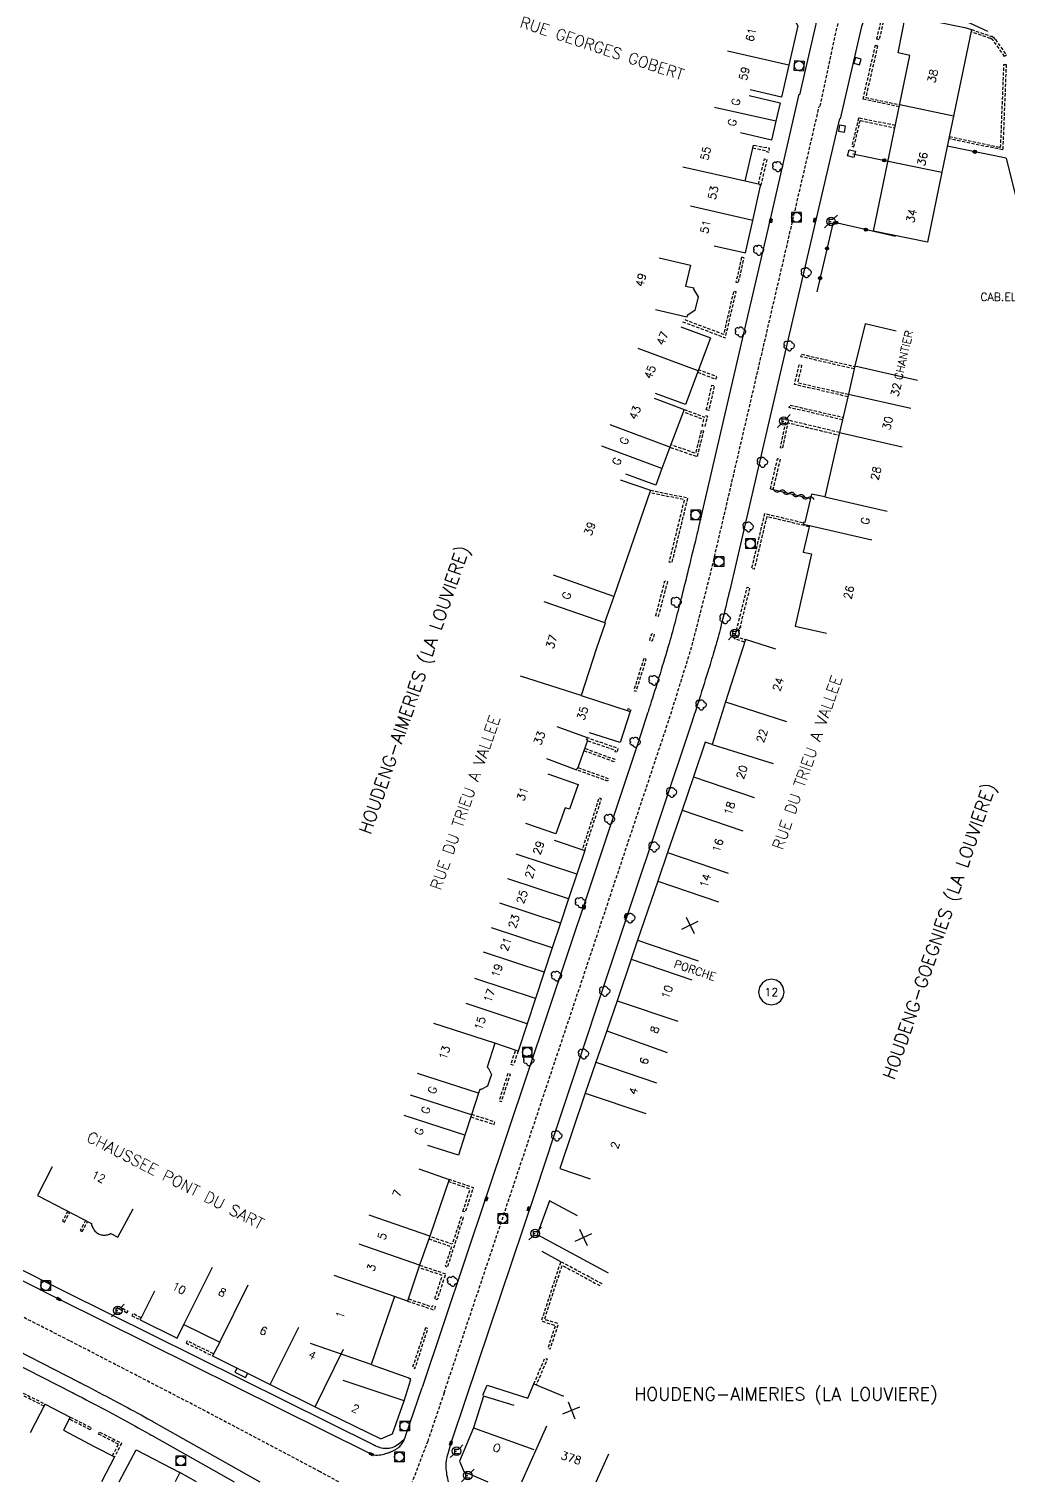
# Model space of a CAD drawing. Header units: millimetres. Extents: x 134000 to 135000, y 131000 to 132000.
# Drawn here: x 134510.8 to 134663.8, y 131000 to 131226.9 of the extents above; entities that cross this region are included whole.
import ezdxf
from ezdxf.enums import TextEntityAlignment as Align

# ---------------------------------------------------------------- set-up
doc = ezdxf.new("R2010")
doc.units = ezdxf.units.MM
doc.linetypes.add('DASHED', pattern=[0.75, 0.5, -0.25])
doc.layers.get('0').update_dxf_attribs({"linetype": 'CONTINUOUS'})
for name, color, linetype in [('W0001', 6, 'DASHED'), ('W0008', 7, 'CONTINUOUS'), ('W0100', 7, 'CONTINUOUS'), ('W0112', 1, 'DASHED'), ('W0300', 7, 'CONTINUOUS'), ('W0310', 3, 'CONTINUOUS'), ('W0322', 7, 'CONTINUOUS'), ('W0400', 7, 'CONTINUOUS'), ('W0420', 7, 'CONTINUOUS'), ('W0471', 7, 'CONTINUOUS'), ('W0980', 7, 'CONTINUOUS'), ('W0984', 7, 'CONTINUOUS'), ('W0989', 7, 'CONTINUOUS'), ('W0991', 7, 'CONTINUOUS'), ('W1102', 7, 'CONTINUOUS')]:
    doc.layers.add(name, color=color, linetype=linetype)
doc.styles.get("Standard").update_dxf_attribs({"font": 'romans.shx', "width": 0.85})

# ---------------------------------------------------------------- blocks, each defined once
blk = doc.blocks.new('T400')
for p, q in [((-0.15, 0.3), (0.15, 0.3)), ((-0.15, -0.25), (-0.15, 0.3)), ((-0.15, 0.15), (0.15, 0.15)), ((-0.15, 0), (0.15, 0)), ((0.15, 0.3), (0.15, -0.25)), ((-0.15, -0.15), (0.15, -0.15)), ((-0.15, -0.25), (-0.15, -0.3)), ((-0.15, -0.3), (0.15, -0.3)), ((0.15, -0.3), (0.15, -0.25))]:
    blk.add_line(p, q)
blk = doc.blocks.new('T420')
for p, q in [((0.75, 0.75), (-0.75, 0.75)), ((-0.75, 0.75), (-0.75, -0.75)), ((0.75, 0.75), (0.75, -0.75)), ((0.75, -0.75), (-0.75, -0.75))]:
    blk.add_line(p, q)
blk.add_ellipse((0, 0), major_axis=(-0.53, 0.53), ratio=1, start_param=3.926991, end_param=10.210176)
blk = doc.blocks.new('T471')
for p, q in [((-0.333334, 0.333334), (-0.333334, -0.333334)), ((-0.333334, 0.333334), (0.333334, 0.333334)), ((-0.333334, 0), (0, 0)), ((0.500001, 0.500001), (1.000002, 1.000002)), ((-0.500001, -0.500001), (-1.000002, -1.000002)), ((-0.333334, -0.333334), (0.333334, -0.333334))]:
    blk.add_line(p, q)
blk.add_ellipse((0, 0), major_axis=(0.471405, 0.471405), ratio=1, start_param=5.4977871438, end_param=11.780972451)
blk = doc.blocks.new('t310o')
at = {"color": 0, "linetype": 'Continuous'}
for centre, start, end in [((-0.5, 0.38), 216.8699, 323.1304), ((0.5, -0.37), 36.8699, 143.1303)]:
    blk.add_arc(centre, 0.625, start, end, dxfattribs=at)
blk = doc.blocks.new('t112o')
at = {"color": 0, "linetype": 'Continuous'}
for p, q in [((-0.5, 0.5), (0.5, 0.5)), ((-0.5, -0.5), (-0.5, 0.5)), ((0.5, 0.5), (0.5, -0.5)), ((0.5, -0.5), (-0.5, -0.5))]:
    blk.add_line(p, q, dxfattribs=at)
blk = doc.blocks.new('t322o')
at = {"color": 0, "linetype": 'Continuous'}
for radius in [0.25, 0.15]:
    blk.add_circle((0, 0), radius, dxfattribs=at)
blk = doc.blocks.new('t991o')
at = {"color": 0, "linetype": 'Continuous'}
for p, q in [((-1, 1), (1, -1)), ((-1, -1), (1, 1))]:
    blk.add_line(p, q, dxfattribs=at)
blk = doc.blocks.new('T300')
for p, q in [((-0.8, 0.51), (-0.86, 0.34)), ((-0.86, 0.34), (-0.86, 0.17)), ((-0.86, 0.17), (-0.74, 0.06)), ((-0.69, 0.63), (-0.8, 0.51)), ((-0.8, -0.06), (-0.74, 0.06)), ((-0.74, 0.06), (-0.69, 0.11)), ((-0.57, 0.69), (-0.69, 0.63)), ((-0.46, 0.69), (-0.57, 0.69)), ((-0.29, 0.63), (-0.46, 0.69)), ((-0.29, 0.63), (-0.17, 0.74)), ((-0.23, 0.57), (-0.29, 0.63)), ((-0.17, 0.74), (-0.06, 0.8)), ((-0.06, 0.8), (0.06, 0.8)), ((0.06, 0.8), (0.23, 0.74)), ((0.23, 0.74), (0.34, 0.63)), ((0.34, 0.63), (0.4, 0.51)), ((0.46, 0.46), (0.34, 0.46)), ((0.4, 0.51), (0.4, 0.46)), ((0.57, 0.4), (0.46, 0.46)), ((0.57, 0.4), (0.69, 0.29)), ((0.69, 0.29), (0.74, 0.17)), ((0.74, 0.06), (0.69, -0.17)), ((0.74, 0.17), (0.74, 0.06)), ((-0.8, -0.17), (-0.8, -0.06)), ((-0.8, -0.23), (-0.8, -0.17)), ((-0.74, -0.34), (-0.8, -0.23)), ((-0.69, -0.4), (-0.74, -0.34)), ((-0.51, -0.46), (-0.69, -0.4)), ((-0.4, -0.46), (-0.51, -0.46)), ((-0.4, -0.46), (-0.34, -0.46)), ((-0.34, -0.46), (-0.34, -0.4)), ((-0.34, -0.51), (-0.34, -0.46)), ((-0.29, -0.63), (-0.34, -0.51)), ((-0.17, -0.74), (-0.29, -0.63)), ((-0.06, -0.8), (-0.17, -0.74)), ((0.06, -0.8), (-0.06, -0.8)), ((0.17, -0.74), (0.06, -0.8)), ((0.23, -0.69), (0.17, -0.74)), ((0.29, -0.46), (0.23, -0.46)), ((0.29, -0.63), (0.23, -0.69)), ((0.46, -0.4), (0.29, -0.46)), ((0.34, -0.51), (0.29, -0.63)), ((0.34, -0.51), (0.34, -0.46)), ((0.57, -0.34), (0.46, -0.4)), ((0.63, -0.29), (0.57, -0.34)), ((0.69, -0.17), (0.63, -0.29))]:
    blk.add_line(p, q)

msp = doc.modelspace()

# ---------------------------------------------------------------- linework, layer by layer
at = {"layer": 'W0001'}
for points in [[(134559.15, 131000), (134556.23, 131001.6), (134537.66, 131011.41), (134517.13, 131022.04), (134493.16, 131034.2), (134479.78, 131040.98), (134465.86, 131048.07), (134435.81, 131063.57), (134392.78, 131085.16), (134361.14, 131101.25), (134329.19, 131117.5), (134297.56, 131133.56), (134265.34, 131149.98), (134250.28, 131157.89), (134211.8, 131177.47), (134168.77, 131199.34), (134112.75, 131227.97), (134087.52, 131240.88), (134071.33, 131249.22), (134059.63, 131255.08), (134048.45, 131261.05), (134034.53, 131268.62), (134000, 131287.58)], [(134575.59, 131013.9), (134573.05, 131006.39), (134570.62, 131000)]]:
    msp.add_lwpolyline(points, dxfattribs=at)
at = {"layer": 'W0001', "flags": 128}
for points in [[(134644.83, 131259.79), (134641.39, 131242.31), (134636.94, 131227.18), (134634.25, 131214.74)], [(134575.59, 131013.9), (134581.8, 131032.39), (134599.65, 131085.81), (134611, 131119.87), (134614.24, 131130.28), (134617.32, 131142.28), (134626.28, 131180.72), (134634.18, 131214.79)]]:
    msp.add_lwpolyline(points, dxfattribs=at)
at = {"layer": 'W0008', "flags": 128}
for points in [[(134631.14, 131216.6), (134633.65, 131227.42, 0.08537), (134633.69, 131228.23, 0.069766), (134633.45, 131229.19, 0.119376), (134632.73, 131230.16, 0.095821), (134631.43, 131230.9), (134628.78, 131231.78), (134627.93, 131233.3), (134627.01, 131233.64), (134613.48, 131238.37)], [(134631.01, 131216.68), (134626.69, 131197.87), (134622.52, 131179.98), (134615.4, 131149.32, -0.002542), (134615.14, 131148.21, -0.000486), (134613.73, 131142.42, -0.001858), (134612.65, 131138.11, -0.002254), (134611.74, 131134.56, -0.006265), (134610.73, 131130.91, -0.004825), (134609.32, 131126.2, -0.001243), (134607.96, 131121.85, -0.002947), (134607.37, 131120.02), (134605.95, 131115.63), (134598.14, 131092.23), (134582.22, 131044.71), (134572.16, 131014.75)], [(134637.35, 131212.89), (134633.56, 131196.59), (134626.18, 131164.85), (134620.2, 131139.25, -0.003615), (134619.19, 131135.06, -0.004774), (134618.38, 131131.91, -0.005839), (134617.74, 131129.64, -0.004173), (134616.78, 131126.48, -0.00173), (134615.23, 131121.56, -0.003093), (134614.33, 131118.81), (134604.41, 131089.1), (134592.83, 131054.35), (134589.76, 131045.05), (134579.01, 131013.04)]]:
    msp.add_lwpolyline(points, format="xyb", dxfattribs=at)
msp.add_lwpolyline([(134660.49, 131226.51), (134657.73, 131227.81), (134653.94, 131229.1), (134645.71, 131231.24), (134643.66, 131231.1), (134641.84, 131229.97), (134640.81, 131227.28), (134637.44, 131212.87)], dxfattribs=at)
for points in [[(134639.87, 131222.43), (134639.6, 131221.54), (134640.49, 131221.27), (134640.76, 131222.16)], [(134638.27, 131211.72), (134637.34, 131211.87), (134637.19, 131210.94), (134638.12, 131210.79)]]:
    msp.add_lwpolyline(points, close=True, dxfattribs=at)
at = {"layer": 'W0008'}
for points in [[(134501.64, 131037.12), (134515.75, 131030.04), (134516.38, 131029.74), (134564.5, 131005.85), (134564.55, 131005.83), (134564.58, 131005.81), (134564.63, 131005.79), (134564.66, 131005.77), (134564.7, 131005.75), (134564.73, 131005.73), (134564.78, 131005.71), (134564.83, 131005.69), (134564.86, 131005.67), (134564.91, 131005.65), (134565.13, 131005.55), (134565.36, 131005.47), (134565.59, 131005.4), (134565.83, 131005.34), (134566.06, 131005.3), (134566.31, 131005.27), (134566.55, 131005.26), (134566.8, 131005.26), (134567.03, 131005.28), (134567.25, 131005.33), (134567.5, 131005.4), (134567.73, 131005.49), (134567.97, 131005.61), (134568.19, 131005.74), (134568.41, 131005.89), (134568.63, 131006.05), (134568.84, 131006.23), (134569.05, 131006.41), (134569.25, 131006.59), (134569.45, 131006.78)], [(134501.03, 131035.82), (134515.47, 131028.53), (134515.47, 131028.53), (134563.73, 131004.58), (134563.73, 131004.58), (134563.8, 131004.55), (134563.84, 131004.52), (134563.89, 131004.5), (134563.94, 131004.47), (134563.98, 131004.45), (134564.03, 131004.42), (134564.08, 131004.4), (134564.13, 131004.38), (134564.17, 131004.36), (134564.22, 131004.34), (134564.45, 131004.27), (134564.7, 131004.21), (134564.94, 131004.2), (134565.2, 131004.2), (134565.45, 131004.21), (134565.7, 131004.24), (134565.97, 131004.3), (134566.22, 131004.36), (134566.47, 131004.43), (134566.72, 131004.5), (134566.81, 131004.53), (134566.91, 131004.57), (134567, 131004.6), (134567.09, 131004.63), (134567.19, 131004.67), (134567.28, 131004.7), (134567.38, 131004.74), (134567.47, 131004.78), (134567.56, 131004.82), (134567.64, 131004.87), (134567.64, 131004.87), (134567.72, 131004.91), (134567.81, 131004.95), (134567.88, 131004.98), (134567.95, 131005.03), (134568.03, 131005.07), (134568.11, 131005.12), (134568.19, 131005.17), (134568.27, 131005.22), (134568.33, 131005.27), (134568.41, 131005.33), (134568.53, 131005.44), (134568.67, 131005.56), (134568.78, 131005.69), (134568.91, 131005.82), (134569.02, 131005.96), (134569.11, 131006.11), (134569.2, 131006.26), (134569.3, 131006.41), (134569.38, 131006.58), (134569.44, 131006.73), (134569.44, 131006.73), (134569.45, 131006.78), (134569.47, 131006.82), (134569.48, 131006.87), (134569.5, 131006.91), (134569.52, 131006.95), (134569.53, 131006.99), (134569.55, 131007.04), (134569.56, 131007.08), (134569.58, 131007.12), (134569.58, 131007.16), (134572.17, 131014.75)], [(134495.64, 131027.34), (134518.52, 131015.63), (134518.55, 131015.62), (134518.58, 131015.6), (134518.61, 131015.59), (134518.64, 131015.57), (134518.67, 131015.55), (134518.7, 131015.54), (134518.73, 131015.52), (134518.77, 131015.51), (134518.8, 131015.49), (134518.83, 131015.48), (134519.41, 131015.18), (134519.97, 131014.88), (134520.55, 131014.59), (134521.13, 131014.28), (134521.7, 131013.98), (134522.27, 131013.68), (134522.84, 131013.38), (134523.42, 131013.07), (134523.98, 131012.77), (134524.56, 131012.46), (134525.09, 131012.18), (134525.63, 131011.9), (134526.16, 131011.61), (134526.69, 131011.32), (134527.22, 131011.04), (134527.75, 131010.75), (134528.28, 131010.46), (134528.81, 131010.16), (134529.34, 131009.88), (134529.86, 131009.58), (134529.91, 131009.55), (134529.94, 131009.53), (134529.98, 131009.52), (134530.03, 131009.49), (134530.06, 131009.47), (134530.11, 131009.45), (134530.14, 131009.42), (134530.19, 131009.4), (134530.22, 131009.38), (134530.27, 131009.35), (134530.27, 131009.35), (134546.84, 131000)], [(134496.27, 131024.8), (134517.5, 131013.97), (134517.55, 131013.95), (134517.58, 131013.93), (134517.63, 131013.91), (134517.66, 131013.89), (134517.7, 131013.88), (134517.73, 131013.85), (134517.77, 131013.83), (134517.81, 131013.81), (134517.84, 131013.79), (134517.89, 131013.77), (134518.5, 131013.46), (134519.09, 131013.16), (134519.7, 131012.84), (134520.3, 131012.53), (134520.91, 131012.21), (134521.5, 131011.9), (134522.09, 131011.58), (134522.7, 131011.27), (134523.3, 131010.95), (134523.89, 131010.62), (134523.89, 131010.62), (134524.45, 131010.31), (134525.03, 131010), (134525.59, 131009.7), (134526.16, 131009.38), (134526.72, 131009.07), (134527.28, 131008.76), (134527.84, 131008.44), (134528.39, 131008.12), (134528.95, 131007.81), (134529.52, 131007.49), (134529.52, 131007.49), (134529.56, 131007.47), (134529.59, 131007.45), (134529.63, 131007.43), (134529.67, 131007.41), (134529.7, 131007.38), (134529.75, 131007.37), (134529.78, 131007.34), (134529.83, 131007.32), (134529.86, 131007.3), (134529.89, 131007.28), (134542.79, 131000)], [(134543.28, 131017.8), (134542.94, 131017.12), (134544.59, 131016.29), (134544.94, 131016.98)], [(134578.99, 131013.04), (134576.66, 131006.04), (134576.19, 131004.41), (134576.17, 131004.37), (134576.16, 131004.32), (134576.14, 131004.27), (134576.13, 131004.22), (134576.11, 131004.17), (134576.09, 131004.12), (134576.08, 131004.07), (134576.06, 131004.02), (134576.05, 131003.98), (134576.05, 131003.92), (134576.05, 131003.92), (134575.97, 131003.62), (134575.92, 131003.32), (134575.89, 131003.01), (134575.88, 131002.7), (134575.88, 131002.38), (134575.89, 131002.07), (134575.92, 131001.76), (134575.95, 131001.45), (134576, 131001.13), (134576.06, 131000.82), (134576.13, 131000.52), (134576.19, 131000.22), (134576.26, 131000)], [(134536.91, 131000), (134534.33, 131001.45)]]:
    msp.add_lwpolyline(points, dxfattribs=at)
at = {"layer": 'W0100'}
for points in [[(134618.79, 131228), (134620.41, 131232.73), (134629.58, 131229.58), (134630.84, 131227.38), (134629.44, 131221.21), (134628.3, 131216.24), (134623.42, 131217.36)], [(134623.23, 131216.5), (134628.1, 131215.36), (134627.42, 131212.46), (134626.75, 131209.54), (134621.88, 131210.67)], [(134514.38, 131049.18), (134512.08, 131044.73), (134520.55, 131040.37), (134520.56, 131040.2), (134520.61, 131040.04), (134520.66, 131039.88), (134520.72, 131039.73), (134520.78, 131039.59), (134520.88, 131039.45), (134520.97, 131039.31), (134521.08, 131039.18), (134521.19, 131039.07), (134521.31, 131038.96), (134521.45, 131038.87), (134521.59, 131038.78), (134521.75, 131038.71), (134521.89, 131038.65), (134522.06, 131038.6), (134522.22, 131038.57), (134522.38, 131038.55), (134522.55, 131038.55), (134522.7, 131038.55), (134522.88, 131038.57), (134523.03, 131038.6), (134523.19, 131038.65), (134523.34, 131038.71), (134523.5, 131038.78), (134523.53, 131038.8), (134524.67, 131038.2), (134527.02, 131042.62)], [(134530.36, 131029.8), (134528.14, 131025.32), (134533.92, 131022.45), (134533.92, 131022.45), (134534.98, 131024.6), (134540.56, 131021.84), (134539.44, 131019.7), (134548.45, 131015.23), (134555.47, 131011.74), (134565.7, 131006.74), (134567.53, 131007.51), (134569.34, 131012.66), (134570.42, 131016.01), (134570.16, 131016.09)], [(134511, 131007.72), (134513.3, 131012.16), (134517.22, 131010.12), (134516.14, 131008.09), (134521.08, 131005.5), (134524.13, 131003.91), (134524.13, 131003.91), (134522.08, 131000)], [(134586.52, 131011.94), (134581.73, 131013.41), (134580.2, 131008.47), (134578.02, 131003.24), (134578.66, 131001.64), (134582.41, 131000)], [(134524.88, 131000), (134527.5, 131005.02), (134534.33, 131001.45), (134533.58, 131000)]]:
    msp.add_lwpolyline(points, dxfattribs=at)
msp.add_lwpolyline([(134653.35, 131204.51), (134651.09, 131193.58), (134642.68, 131195.31), (134648.34, 131222.76), (134646.51, 131223.14), (134647.67, 131228.96), (134656.95, 131227.12), (134657.94, 131226.79)], close=True, dxfattribs=at)
at = {"layer": 'W0100', "flags": 128}
for points in [[(134617.78, 131193.03), (134622.65, 131191.92), (134623.81, 131197), (134625.03, 131202.39), (134624.9, 131202.58), (134622.63, 131203.1), (134623.91, 131208.72)], [(134609.21, 131191.15), (134614.08, 131190.01), (134613.31, 131186.74), (134614.58, 131186.45), (134614.53, 131186.27), (134615.28, 131185.08), (134614.77, 131182.9), (134613.57, 131182.15), (134613.5, 131181.87), (134608.63, 131183.01)], [(134612.55, 131180.39), (134617.23, 131178.63), (134615.29, 131173.48), (134613.32, 131168.23), (134608.64, 131169.98)], [(134646.22, 131179.67), (134641.36, 131180.85), (134639.77, 131174.28), (134638.76, 131169.88), (134637.37, 131163.86), (134635.06, 131153.83), (134633, 131154.22), (134631.95, 131149.83), (134631.77, 131149.86), (134631.69, 131149.56), (134632.64, 131149.35), (134632.54, 131148.91), (134631.7, 131145.19), (134632.99, 131144.9), (134630.42, 131133.65), (134635.3, 131132.54)], [(134608.4, 131169.22), (134613.08, 131167.46), (134610.87, 131161.58), (134609.61, 131158.24), (134608.66, 131155.63), (134603.96, 131157.36)], [(134603.11, 131156.49), (134607.84, 131154.86), (134602.1, 131138.26), (134600.71, 131134.29), (134600.68, 131134.14), (134600.73, 131134.11), (134599.41, 131130.19), (134597.03, 131122.78), (134604.66, 131120.33), (134603.09, 131115.45), (134598.33, 131116.98)], [(134627.43, 131130.05), (134622.66, 131131.57), (134619.55, 131121.79), (134617.46, 131115.17), (134616.37, 131115.54), (134614.53, 131110.12), (134612.78, 131104.91), (134610.51, 131098.3), (134608.97, 131093.8), (134605.81, 131084.58), (134604.82, 131081.63), (134602.62, 131075.14), (134601.01, 131070.42), (134599.28, 131065.54), (134597.64, 131060.71), (134593.67, 131048.95), (134598.41, 131047.35)], [(134591.61, 131112.94), (134596.29, 131111.19), (134596.4, 131111.48), (134596.5, 131111.46), (134598.07, 131115.81), (134597.86, 131115.88), (134597.97, 131116.18), (134593.28, 131117.93)], [(134591.79, 131110.55), (134596.52, 131108.91), (134595.18, 131105.05), (134594.49, 131105.28), (134593.07, 131101.18), (134588.35, 131102.81)], [(134592.81, 131100.2), (134597.56, 131098.62), (134596.32, 131094.89), (134595.04, 131091.03), (134593.77, 131087.23), (134592.49, 131083.38), (134591.23, 131079.59), (134589.87, 131075.48), (134588.56, 131071.54), (134587.15, 131067.28), (134583.52, 131068.49), (134582.31, 131064.75), (134582.47, 131064.67), (134583, 131063.64), (134582.68, 131062.72), (134582.4, 131061.78), (134581.37, 131061.26), (134581.17, 131061.29), (134580.98, 131060.73), (134579.88, 131057.31), (134578.86, 131054.14), (134577.83, 131051), (134573.07, 131052.55)], [(134571.66, 131048.87), (134576.39, 131047.25), (134573.35, 131038.37), (134571.78, 131033.85), (134569.9, 131028.23), (134567.87, 131028.94), (134564.19, 131018.34), (134570.33, 131016.14)], [(134596.44, 131041.53), (134592.04, 131043.9), (134590.13, 131038.63), (134601.24, 131032.65)], [(134581.65, 131013.55), (134582.33, 131015.12), (134588.69, 131013.1), (134589.64, 131015.33), (134594.24, 131013.37)]]:
    msp.add_lwpolyline(points, dxfattribs=at)
at = {"layer": 'W0112'}
for points in [[(134644.18, 131228.02), (134643.53, 131225.19), (134643.19, 131225.27), (134643.83, 131228.09)], [(134646.68, 131214.74), (134641.03, 131215.9), (134642.96, 131224.34), (134643.31, 131224.26), (134641.45, 131216.17), (134646.75, 131215.08)], [(134654.5, 131210.08), (134662.52, 131208.36), (134663.03, 131221.35), (134663.38, 131221.33), (134662.85, 131208), (134654.42, 131209.73)], [(134646.08, 131211.8), (134640.33, 131212.98), (134639.26, 131208.56), (134639.6, 131208.47), (134640.59, 131212.57), (134646.01, 131211.45)], [(134516.83, 131042.29), (134516, 131040.7), (134516.31, 131040.54), (134517.13, 131042.13)], [(134519.61, 131040.85), (134518.78, 131039.25), (134519.09, 131039.09), (134519.92, 131040.69)], [(134524.7, 131027.47), (134526.23, 131026.68), (134526.06, 131026.37), (134524.55, 131027.16), (134524.7, 131027.47)], [(134528.3, 131025.63), (134527, 131026.27), (134526.84, 131025.95), (134528.14, 131025.32)], [(134539.59, 131020.02), (134535.45, 131022.02), (134535.3, 131021.7), (134539.44, 131019.7)], [(134513.14, 131011.84), (134509.72, 131013.55), (134509.86, 131013.87), (134513.3, 131012.16)], [(134517.22, 131010.12), (134520.48, 131008.47), (134520.33, 131008.16), (134517.06, 131009.8)], [(134523.81, 131004.08), (134524.75, 131005.88), (134521.64, 131007.48), (134521.8, 131007.78), (134525.23, 131006.04), (134524.13, 131003.91)]]:
    msp.add_lwpolyline(points, dxfattribs=at)
msp.add_lwpolyline([(134657.94, 131226.79), (134661.04, 131225.73, -0.032247), (134661.2, 131225.67, -0.028731), (134661.36, 131225.57, -0.051798), (134661.53, 131225.44, -0.045126), (134661.69, 131225.25), (134663.41, 131222.79), (134663.12, 131222.59), (134661.4, 131225.05, 0.045126), (134661.28, 131225.19, 0.051798), (134661.17, 131225.28, 0.028731), (134661.04, 131225.35, 0.032247), (134660.93, 131225.4), (134657.87, 131226.45)], format="xyb", dxfattribs=at)
at = {"layer": 'W0112', "flags": 128}
for points in [[(134623.82, 131208.33), (134625.96, 131207.89), (134625.93, 131207.74), (134626.32, 131207.66), (134626.43, 131208.21), (134623.91, 131208.72)], [(134624.68, 131202.63), (134625.65, 131206.61), (134626.03, 131206.52), (134625.03, 131202.39)], [(134612.84, 131181.17), (134619.52, 131178.65), (134621.2, 131185.83), (134620.81, 131185.92), (134619.24, 131179.18), (134612.98, 131181.54)], [(134639.66, 131173.79), (134631.31, 131175.71), (134631.4, 131176.1), (134639.75, 131174.18)], [(134615.21, 131173.27), (134618.04, 131172.21), (134618.18, 131172.58), (134615.35, 131173.64)], [(134638.66, 131169.45), (134630.34, 131171.36), (134631.05, 131174.45), (134631.44, 131174.36), (134630.82, 131171.66), (134638.75, 131169.84)], [(134613.08, 131167.47), (134616.27, 131166.27), (134616.34, 131166.52), (134616.72, 131166.42), (134616.31, 131164.79), (134615.92, 131164.88), (134616.17, 131165.88), (134612.94, 131167.1)], [(134637.83, 131165.85), (134629.51, 131167.76), (134629.6, 131168.15), (134637.92, 131166.24)], [(134637.37, 131163.86), (134629, 131165.87), (134628.1, 131161.52), (134628.49, 131161.44), (134629.31, 131165.39), (134637.28, 131163.47)], [(134607.84, 131154.86), (134613.64, 131153.67), (134611.15, 131143.53), (134610.76, 131143.62), (134613.15, 131153.36), (134607.75, 131154.46)], [(134632.6, 131149.15), (134625.99, 131150.74), (134624.04, 131142.54), (134623.65, 131142.63), (134625.69, 131151.22), (134631.75, 131149.77)], [(134622.52, 131131.14), (134620.93, 131131.65), (134622.95, 131139.74), (134623.34, 131139.65), (134621.41, 131131.92), (134622.65, 131131.52)], [(134604.28, 131120.45), (134604.37, 131120.75), (134604.75, 131120.62), (134604.66, 131120.33)], [(134598.05, 131115.73), (134602.31, 131114.28), (134602.24, 131114.07), (134602.63, 131113.95), (134602.8, 131114.53), (134597.97, 131116.18)], [(134597.61, 131114.53), (134602.24, 131112.85), (134602.11, 131112.47), (134597.47, 131114.15)], [(134596.53, 131111.54), (134601.23, 131109.83), (134601.1, 131109.45), (134596.29, 131111.19)], [(134597.56, 131098.62), (134600.16, 131106.65), (134599.78, 131106.78), (134597.18, 131098.75)], [(134587.15, 131067.28), (134586.41, 131065.06), (134586.03, 131065.19), (134586.77, 131067.41)], [(134579.77, 131057), (134583.41, 131055.83), (134583.53, 131056.21), (134579.9, 131057.38)], [(134573.21, 131037.96), (134576.75, 131036.73), (134575.77, 131033.67), (134576.15, 131033.55), (134578.63, 131041.27), (134578.25, 131041.39), (134576.87, 131037.11), (134573.34, 131038.34)], [(134600.3, 131030.91), (134593.8, 131034.4), (134590.79, 131025.14), (134592.96, 131024.43), (134591.81, 131020.89), (134592.19, 131020.77), (134593.47, 131024.68), (134591.29, 131025.39), (134594.03, 131033.83), (134600.12, 131030.55)], [(134571.78, 131033.85), (134575.82, 131032.5), (134574.53, 131028.45), (134574.15, 131028.57), (134575.32, 131032.25), (134571.66, 131033.47)], [(134570.02, 131028.59), (134573.76, 131027.33), (134573.82, 131027.53), (134574.2, 131027.41), (134574.03, 131026.82), (134569.89, 131028.21)], [(134589.64, 131015.33), (134591.34, 131019.35), (134591.71, 131019.2), (134590, 131015.17)]]:
    msp.add_lwpolyline(points, dxfattribs=at)
for points in [[(134622.06, 131191.23), (134621.18, 131187.34), (134621.57, 131187.25), (134622.45, 131191.14)], [(134616.55, 131167.4), (134617.43, 131171.27), (134617.82, 131171.18), (134616.93, 131167.31)], [(134615.75, 131164.16), (134614.88, 131160.62), (134611, 131161.96), (134610.87, 131161.58), (134615.16, 131160.09), (134616.14, 131164.07)], [(134628.08, 131159.7), (134626.96, 131154.97), (134626.57, 131155.07), (134627.69, 131159.79)], [(134608.66, 131135.24), (134610.09, 131140.7), (134610.48, 131140.59), (134609.04, 131135.13)], [(134607.72, 131131.41), (134608.02, 131132.49), (134608.41, 131132.38), (134608.11, 131131.3)], [(134606.79, 131128.6), (134605.23, 131123.61), (134605.61, 131123.49), (134607.18, 131128.48)], [(134585.57, 131063.76), (134584.19, 131059.52), (134584.57, 131059.4), (134585.95, 131063.64)], [(134578.54, 131042.25), (134579.66, 131045.73), (134576.27, 131046.89), (134576.4, 131047.26), (134580.16, 131045.98), (134578.92, 131042.13)], [(134572.7, 131024.08), (134570.67, 131017.85), (134571.05, 131017.72), (134573.08, 131023.95)]]:
    msp.add_lwpolyline(points, close=True, dxfattribs=at)
at = {"layer": 'W0310', "flags": 128}
msp.add_lwpolyline([(134626.57, 131155.07), (134632.84, 131153.56)], dxfattribs=at)
at = {"layer": 'W0322'}
for points in [[(134639.42, 131207.38), (134644.93, 131206.24)], [(134663.39, 131206.7), (134654.19, 131208.6)], [(134663.39, 131206.7), (134664.91, 131200.62), (134667.28, 131191.03)]]:
    msp.add_lwpolyline(points, dxfattribs=at)
at = {"layer": 'W0322', "flags": 128}
for points in [[(134646.09, 131194.48), (134636.35, 131196.74), (134633.82, 131185.83)], [(134590.86, 131036.05), (134593.8, 131034.4)]]:
    msp.add_lwpolyline(points, dxfattribs=at)
at = {"layer": 'W1102', "flags": 128}
for points in [[(134629.44, 131221.21), (134619.86, 131223.4)], [(134627.42, 131212.46), (134617.84, 131214.64)], [(134646.75, 131215.08), (134655.17, 131213.34)], [(134622.63, 131203.1), (134612.88, 131205.31)], [(134644.93, 131206.24), (134653.35, 131204.51)], [(134623.81, 131197), (134614.06, 131199.22)], [(134615.29, 131173.48), (134605.93, 131176.99)], [(134639.77, 131174.28), (134649.51, 131172.04)], [(134638.76, 131169.88), (134648.5, 131167.65)], [(134610.87, 131161.58), (134601.51, 131165.09)], [(134637.37, 131163.86), (134647.12, 131161.61)], [(134609.61, 131158.24), (134600.25, 131161.75)], [(134635.06, 131153.83), (134644.8, 131151.58)], [(134632.64, 131149.35), (134642.4, 131147.09)], [(134602.1, 131138.26), (134592.66, 131141.57)], [(134600.68, 131134.14), (134591.22, 131137.45)], [(134597.03, 131122.78), (134587.51, 131125.84)], [(134619.55, 131121.79), (134629.08, 131118.76)], [(134617.46, 131115.17), (134627, 131112.16)], [(134614.53, 131110.12), (134624.03, 131106.86)], [(134612.78, 131104.91), (134622.24, 131101.66)], [(134596.32, 131094.89), (134586.83, 131098.04)], [(134610.51, 131098.3), (134619.97, 131095.05)], [(134595.04, 131091.03), (134585.55, 131094.18)], [(134608.97, 131093.8), (134618.43, 131090.57)], [(134593.77, 131087.23), (134584.29, 131090.38)], [(134592.49, 131083.38), (134583.01, 131086.54)], [(134605.81, 131084.58), (134615.29, 131081.37)], [(134591.23, 131079.59), (134581.74, 131082.74)], [(134604.82, 131081.63), (134614.29, 131078.43)], [(134589.87, 131075.48), (134580.38, 131078.63)], [(134588.56, 131071.54), (134579.07, 131074.69)], [(134602.62, 131075.14), (134612.09, 131071.93)], [(134583.52, 131068.49), (134574, 131071.57)], [(134601.01, 131070.42), (134610.43, 131067.08)], [(134599.28, 131065.54), (134608.75, 131062.32)], [(134580.98, 131060.73), (134571.46, 131063.8)], [(134579.88, 131057.31), (134570.36, 131060.38)], [(134597.64, 131060.71), (134607.11, 131057.52)], [(134578.86, 131054.14), (134569.34, 131057.2)], [(134573.35, 131038.37), (134563.91, 131041.65)], [(134571.78, 131033.85), (134562.34, 131037.13)], [(134567.87, 131028.94), (134558.42, 131032.22)], [(134564.19, 131018.34), (134554.74, 131021.62)]]:
    msp.add_lwpolyline(points, dxfattribs=at)
msp.add_lwpolyline([(134628.71, 131076.5), (134628.56, 131077.27), (134628.13, 131077.92), (134627.48, 131078.35), (134626.71, 131078.5), (134625.95, 131078.35), (134625.3, 131077.92), (134624.87, 131077.27), (134624.71, 131076.5), (134624.87, 131075.74), (134625.3, 131075.09), (134625.95, 131074.65), (134626.71, 131074.5), (134627.48, 131074.65), (134628.13, 131075.09), (134628.56, 131075.74)], close=True, dxfattribs=at)
at = {"layer": 'W1102'}
for points in [[(134534.98, 131024.6), (134539.44, 131033.56)], [(134540.56, 131021.84), (134545.02, 131030.79)], [(134548.45, 131015.23), (134552.89, 131024.18)], [(134555.47, 131011.74), (134559.89, 131020.71)], [(134569.34, 131012.66), (134559.86, 131015.85)], [(134580.2, 131008.47), (134589.61, 131005.05)], [(134587.72, 131000), (134591.64, 131008.74)], [(134599.36, 131000), (134601.33, 131004.38)]]:
    msp.add_lwpolyline(points, dxfattribs=at)

# ---------------------------------------------------------------- block references
at = {"layer": 'W0112', "rotation": 256.264882152275}
msp.add_blockref('t112o', (134639.22, 131207.43), dxfattribs=at)
at = {"layer": 'W0300'}
for p in [(134627.73, 131205.37), (134624.76, 131192.31), (134632.2, 131188.81), (134621.92, 131179.55), (134629.53, 131177.39), (134625.35, 131159.2), (134623.14, 131149.13), (134611.9, 131137.36), (134619.52, 131134.81), (134608.41, 131125.15), (134615.77, 131121.32), (134605.48, 131115.48), (134611.17, 131107.65), (134601.48, 131103.46), (134608.43, 131099.16), (134596.94, 131090.46), (134604.66, 131088.04), (134593.2, 131078.98), (134600.72, 131076.59), (134588.85, 131065.78), (134597.42, 131066.81), (134593.23, 131054.03), (134576.96, 131031.31)]:
    msp.add_blockref('T300', p, dxfattribs=at)
at = {"layer": 'W0310', "rotation": 346.4836723521338}
for p in [(134628.03, 131154.71), (134629.49, 131154.36), (134630.95, 131154.01), (134632.4, 131153.66)]:
    msp.add_blockref('t310o', p, dxfattribs=at)
at = {"layer": 'W0322'}
for p, rotation in [((134658.5, 131207.71), 168.3473110524804), ((134644.32, 131206.37), 348.3473110525254), ((134636.84, 131196.63), 166.944536139665), ((134641.47, 131195.55), 166.944536139665), ((134635.39, 131192.6), 256.9445361397036), ((134634.32, 131187.97), 256.9445361397036)]:
    msp.add_blockref('t322o', p, dxfattribs=dict(at, rotation=rotation))
at = {"layer": 'W0400'}
for p, rotation in [((134626.63, 131196.95), 166.9078421853875), ((134633.51, 131197.04), 346.9198935185932), ((134597.46, 131089.74), 161.4857902901468), ((134604.01, 131088.36), 161.5695661731212), ((134582.2, 131044.16), 161.4324575625088), ((134588.8, 131042.64), 161.4338339972307), ((134515.41, 131028.55), 243.0924255483694), ((134576.66, 131006.04), 161.3097535200545), ((134564.22, 131004.34), 241.2018340484011)]:
    msp.add_blockref('T400', p, dxfattribs=dict(at, rotation=rotation))
at = {"layer": 'W0420', "rotation": 85.99882943222451}
msp.add_blockref('T420', (134631.02, 131221.14), dxfattribs=at)
at = {"layer": 'W0420'}
for p in [(134630.63, 131197.46), (134614.87, 131151), (134623.42, 131146.51), (134618.52, 131143.72), (134588.57, 131067.1), (134584.73, 131041.13), (134513.36, 131030.66), (134569.44, 131008.71), (134534.48, 131003.3), (134568.59, 131003.91)]:
    msp.add_blockref('T420', p, dxfattribs=at)
at = {"layer": 'W0471'}
for p in [(134636.03, 131196.83), (134628.67, 131165.66), (134620.99, 131132.5), (134589.83, 131038.79), (134524.66, 131026.76), (134577.55, 131004.8), (134579.3, 131001)]:
    msp.add_blockref('T471', p, dxfattribs=at)
at = {"layer": 'W0991'}
for p, rotation in [((134614.01, 131086.93), 341.1325428972825), ((134597.37, 131038.21), 340.0650373257842), ((134595.48, 131011.18), 336.9333925997625)]:
    msp.add_blockref('t991o', p, dxfattribs=dict(at, rotation=rotation))

# ---------------------------------------------------------------- texts
at = {"layer": 'W0980'}
for s, p in [('HOUDENG-AIMERIES (LA LOUVIERE)', (134571.03, 131123.66)), ('HOUDENG-GOEGNIES (LA LOUVIERE)', (134653.03, 131085.98))]:
    msp.add_text(s, height=2, rotation=70.9222, dxfattribs=at).set_placement(p, align=Align.MIDDLE)
msp.add_text('HOUDENG-AIMERIES (LA LOUVIERE)', height=2, dxfattribs=at).set_placement((134628.98, 131013.6), align=Align.MIDDLE)
at = {"layer": 'W0984'}
msp.add_text('CAB.ELEC.2054', height=1.25, dxfattribs=at).set_placement((134665.67, 131185.04), align=Align.MIDDLE)
for s, rotation, p in [('CHANTIER', 77.1689, (134647.37, 131175.94)), ('PORCHE', 341.2719, (134614.79, 131079.89))]:
    msp.add_text(s, height=1.25, rotation=rotation, dxfattribs=at).set_placement(p, align=Align.MIDDLE)
at = {"layer": 'W0989'}
for s, rotation, p in [('RUE GEORGES GOBERT', 341.7486, (134600.27, 131223.86)), ('RUE DU TRIEU A VALLEE', 70.9222, (134632.3, 131112.34)), ('RUE DU TRIEU A VALLEE', 70.9222, (134578.9, 131106.08)), ('CHAUSSEE PONT DU SART', 333, (134533.62, 131047.1))]:
    msp.add_text(s, height=1.75, rotation=rotation, dxfattribs=at).set_placement(p, align=Align.MIDDLE)
at = {"layer": 'W0991'}
for s, rotation, p in [('61', 76.68, (134623.52, 131225.98)), ('59', 76.68, (134622.48, 131219.92)), ('38', 76.68, (134651.91, 131219.55)), ('G', 76.68, (134621.16, 131215.48)), ('G', 76.68, (134620.59, 131212.26)), ('55', 77.1836, (134616.45, 131207.46)), ('36', 76.68, (134650.31, 131206.59)), ('53', 77.1891, (134617.61, 131201.33)), ('34', 76.68, (134648.6, 131197.7)), ('51', 77.1891, (134616.41, 131196.02)), ('49', 76.7953, (134606.34, 131187.69)), ('47', 69.4142, (134609.7, 131178.58)), ('45', 69.4142, (134607.75, 131173.31)), ('32', 77.1689, (134646.16, 131170.57)), ('43', 69.4157, (134605.42, 131166.98)), ('30', 77.1689, (134644.87, 131165.33)), ('G', 69.5851, (134603.72, 131162.58)), ('G', 69.5851, (134602.57, 131159.36)), ('28', 77.1689, (134643.03, 131157.51)), ('G', 77.1689, (134641.37, 131150.06)), ('39', 70.9348, (134598.35, 131148.85)), ('G', 70.7022, (134594.73, 131138.4)), ('26', 77.1689, (134638.8, 131138.9)), ('37', 72.1753, (134592.38, 131131.2)), ('24', 72.3609, (134627.78, 131124.56)), ('35', 72.1753, (134597.21, 131120.03)), ('33', 69.5914, (134590.49, 131116.16)), ('22', 72.3609, (134625.24, 131116.51)), ('20', 72.3609, (134622.1, 131110.85)), ('31', 70.9222, (134587.84, 131107.45)), ('18', 72.3609, (134620.18, 131105.2)), ('16', 72.3609, (134618.34, 131099.4)), ('29', 71.6549, (134590.35, 131099.03)), ('27', 71.6549, (134589.09, 131095.31)), ('14', 72.3609, (134616.41, 131093.89)), ('25', 71.6549, (134587.77, 131091.36)), ('23', 71.6549, (134586.51, 131087.52)), ('21', 71.6549, (134585.25, 131083.98)), ('19', 71.6549, (134583.87, 131079.85)), ('17', 71.6549, (134582.67, 131075.95)), ('10', 71.1415, (134610.43, 131076.5)), ('15', 71.6549, (134581.21, 131071.62)), ('8', 71.1415, (134608.49, 131070.62)), ('13', 71.8597, (134575.66, 131067.05)), ('6', 71.1415, (134606.84, 131065.74)), ('G', 71.8597, (134573.77, 131061.2)), ('4', 71.1415, (134605.18, 131061.05)), ('G', 72.0096, (134572.72, 131058.06)), ('G', 72.0096, (134571.69, 131054.74)), ('2', 71.1415, (134602.29, 131052.59)), ('12', 333, (134521.64, 131047.65)), ('7', 71.1095, (134568.25, 131045.08)), ('5', 71.1095, (134565.93, 131038.38)), ('3', 71.1095, (134564.25, 131033.46)), ('10', 333, (134534.2, 131030.24)), ('8', 333, (134540.96, 131029.6)), ('1', 71.1095, (134559.38, 131026.11)), ('6', 333, (134547.4, 131023.59)), ('4', 333, (134555.01, 131019.79)), ('2', 333, (134561.76, 131011.45)), ('O', 343, (134583.83, 131005.32)), ('378', 343, (134595.45, 131003.74))]:
    msp.add_text(s, height=1.25, rotation=rotation, dxfattribs=at).set_placement(p, align=Align.MIDDLE)
msp.add_text('12', height=1.25, dxfattribs=at).set_placement((134626.71, 131076.5), align=Align.MIDDLE)

doc.saveas('drawing.dxf')
